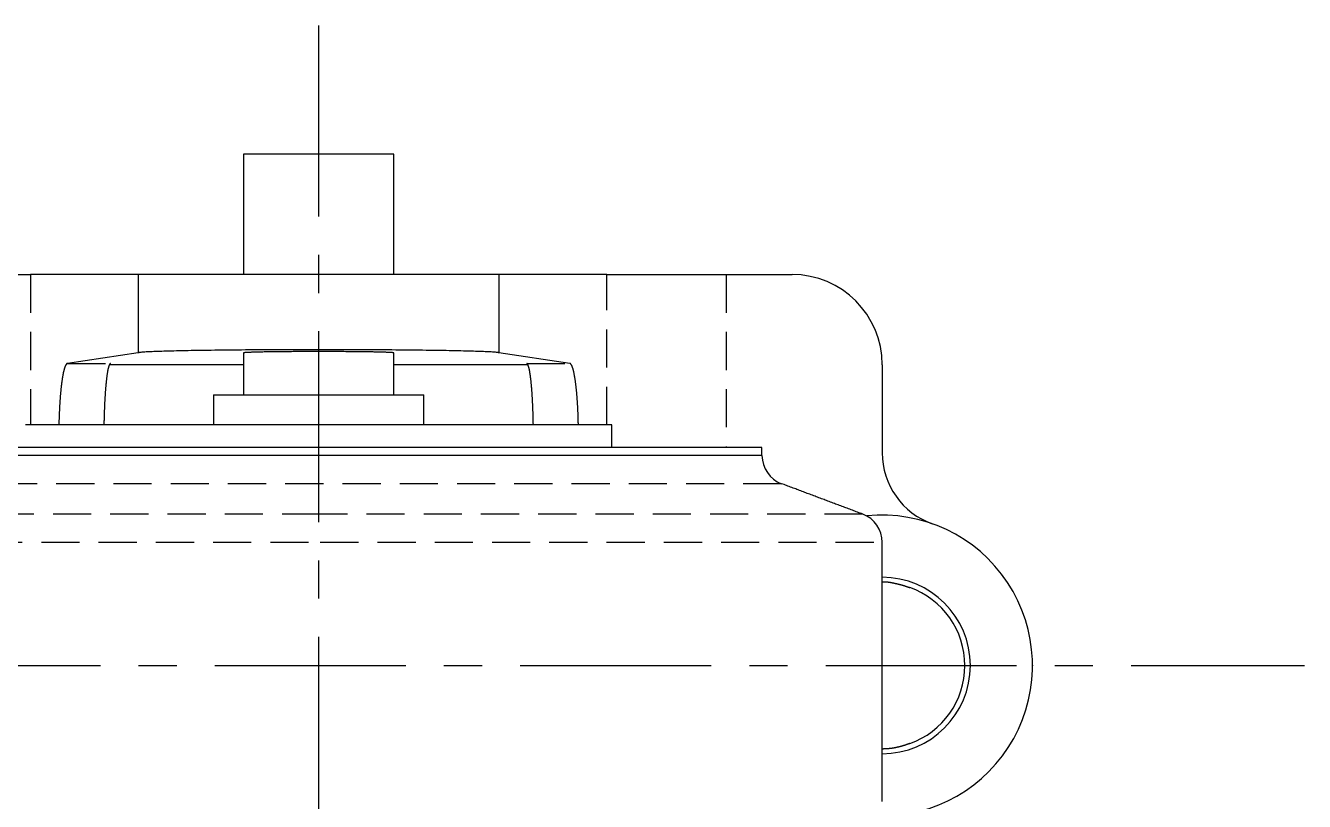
# Model space of a CAD drawing. Extents: x 21 to 308, y 43 to 260.
# Drawn here: x 130.09 to 172.63, y 61.32 to 87.11 of the extents above; entities that cross this region are included whole.
import ezdxf

# ---------------------------------------------------------------- set-up
doc = ezdxf.new("R2010")
doc.units = 0
doc.header["$PDSIZE"] = -1
doc.linetypes.add('CENTER', pattern=[10.16, 6.35, -1.27, 1.27, -1.27])
doc.linetypes.add('HIDDEN', pattern=[1.905, 1.27, -0.635])
doc.layers.get('0').update_dxf_attribs({"linetype": 'CONTINUOUS'})
doc.layers.add('CENTER', color=1, linetype='CENTER')

msp = doc.modelspace()

# ---------------------------------------------------------------- linework, layer by layer
at = {"color": 7, "linetype": 'CONTINUOUS'}
for p, q in [((142.338, 82.838), (137.338, 82.838)), ((126.281, 78.838), (130.254, 78.838)), ((133.838, 78.838), (130.254, 78.838)), ((133.838, 78.838), (133.838, 76.232)), ((145.838, 78.838), (133.838, 78.838)), ((145.838, 78.838), (145.838, 76.232)), ((149.423, 78.838), (145.838, 78.838)), ((149.423, 78.838), (153.395, 78.838)), ((153.395, 78.838), (155.588, 78.838)), ((133.838, 76.232), (131.48, 75.881)), ((148.196, 75.881), (145.838, 76.232)), ((137.338, 75.838), (132.875, 75.838)), ((146.802, 75.838), (142.338, 75.838)), ((158.588, 75.838), (158.588, 72.909)), ((136.338, 74.838), (139.838, 74.838)), ((139.838, 74.838), (143.338, 74.838)), ((149.588, 73.838), (130.088, 73.838)), ((154.588, 73.088), (125.088, 73.088)), ((154.588, 72.821), (125.088, 72.821))]:
    msp.add_line(p, q, dxfattribs=at)
at = {"color": 3, "linetype": 'HIDDEN'}
for p, q in [((130.254, 78.838), (130.254, 73.838)), ((149.423, 73.838), (149.423, 78.838)), ((153.395, 78.838), (153.395, 73.088)), ((131.48, 75.881), (132.913, 75.881)), ((146.764, 75.881), (148.196, 75.881)), ((155.237, 71.885), (124.439, 71.885)), ((139.891, 70.872), (121.737, 70.872)), ((157.939, 70.872), (139.891, 70.872)), ((121.088, 69.935), (139.893, 69.935)), ((139.893, 69.935), (158.588, 69.935))]:
    msp.add_line(p, q, dxfattribs=at)
at = {"color": 7}
for points in [[(137.338, 82.838, 0), (137.338, 82.774, 0), (137.338, 82.711, 0), (137.338, 82.647, 0), (137.338, 82.584, 0), (137.338, 82.52, 0), (137.338, 82.457, 0), (137.338, 82.393, 0), (137.338, 82.33, 0), (137.338, 82.266, 0), (137.338, 82.203, 0), (137.338, 82.139, 0), (137.338, 82.076, 0), (137.338, 82.012, 0), (137.338, 81.949, 0), (137.338, 81.885, 0), (137.338, 81.822, 0), (137.338, 81.758, 0), (137.338, 81.695, 0), (137.338, 81.631, 0), (137.338, 81.568, 0), (137.338, 81.504, 0), (137.338, 81.441, 0), (137.338, 81.377, 0), (137.338, 81.314, 0), (137.338, 81.25, 0), (137.338, 81.187, 0), (137.338, 81.123, 0), (137.338, 81.06, 0), (137.338, 80.996, 0), (137.338, 80.933, 0), (137.338, 80.869, 0), (137.338, 80.806, 0), (137.338, 80.742, 0), (137.338, 80.679, 0), (137.338, 80.615, 0), (137.338, 80.552, 0), (137.338, 80.488, 0), (137.338, 80.425, 0), (137.338, 80.361, 0), (137.338, 80.298, 0), (137.338, 80.234, 0), (137.338, 80.171, 0), (137.338, 80.107, 0), (137.338, 80.044, 0), (137.338, 79.98, 0), (137.338, 79.917, 0), (137.338, 79.853, 0), (137.338, 79.79, 0), (137.338, 79.727, 0), (137.338, 79.663, 0), (137.338, 79.6, 0), (137.338, 79.536, 0), (137.338, 79.472, 0), (137.338, 79.409, 0), (137.338, 79.346, 0), (137.338, 79.282, 0), (137.338, 79.219, 0), (137.338, 79.155, 0), (137.338, 79.091, 0), (137.338, 79.028, 0), (137.338, 78.965, 0), (137.338, 78.901, 0), (137.338, 78.838, 0)], [(142.338, 78.838, 0), (142.338, 78.901, 0), (142.338, 78.965, 0), (142.338, 79.028, 0), (142.338, 79.091, 0), (142.338, 79.155, 0), (142.338, 79.219, 0), (142.338, 79.282, 0), (142.338, 79.346, 0), (142.338, 79.409, 0), (142.338, 79.472, 0), (142.338, 79.536, 0), (142.338, 79.6, 0), (142.338, 79.663, 0), (142.338, 79.727, 0), (142.338, 79.79, 0), (142.338, 79.853, 0), (142.338, 79.917, 0), (142.338, 79.98, 0), (142.338, 80.044, 0), (142.338, 80.107, 0), (142.338, 80.171, 0), (142.338, 80.234, 0), (142.338, 80.298, 0), (142.338, 80.361, 0), (142.338, 80.425, 0), (142.338, 80.488, 0), (142.338, 80.552, 0), (142.338, 80.615, 0), (142.338, 80.679, 0), (142.338, 80.742, 0), (142.338, 80.806, 0), (142.338, 80.869, 0), (142.338, 80.933, 0), (142.338, 80.996, 0), (142.338, 81.06, 0), (142.338, 81.123, 0), (142.338, 81.187, 0), (142.338, 81.25, 0), (142.338, 81.314, 0), (142.338, 81.377, 0), (142.338, 81.441, 0), (142.338, 81.504, 0), (142.338, 81.568, 0), (142.338, 81.631, 0), (142.338, 81.695, 0), (142.338, 81.758, 0), (142.338, 81.822, 0), (142.338, 81.885, 0), (142.338, 81.949, 0), (142.338, 82.012, 0), (142.338, 82.076, 0), (142.338, 82.139, 0), (142.338, 82.203, 0), (142.338, 82.266, 0), (142.338, 82.33, 0), (142.338, 82.393, 0), (142.338, 82.457, 0), (142.338, 82.52, 0), (142.338, 82.584, 0), (142.338, 82.647, 0), (142.338, 82.711, 0), (142.338, 82.774, 0), (142.338, 82.838, 0)], [(137.338, 76.232, 0), (137.338, 76.21, 0), (137.338, 76.188, 0), (137.338, 76.166, 0), (137.338, 76.144, 0), (137.338, 76.122, 0), (137.338, 76.1, 0), (137.338, 76.077, 0), (137.338, 76.055, 0), (137.338, 76.033, 0), (137.338, 76.011, 0), (137.338, 75.989, 0), (137.338, 75.967, 0), (137.338, 75.945, 0), (137.338, 75.922, 0), (137.338, 75.9, 0), (137.338, 75.878, 0), (137.338, 75.856, 0), (137.338, 75.834, 0), (137.338, 75.812, 0), (137.338, 75.79, 0), (137.338, 75.767, 0), (137.338, 75.745, 0), (137.338, 75.723, 0), (137.338, 75.701, 0), (137.338, 75.679, 0), (137.338, 75.657, 0), (137.338, 75.635, 0), (137.338, 75.612, 0), (137.338, 75.59, 0), (137.338, 75.568, 0), (137.338, 75.546, 0), (137.338, 75.524, 0), (137.338, 75.502, 0), (137.338, 75.48, 0), (137.338, 75.457, 0), (137.338, 75.435, 0), (137.338, 75.413, 0), (137.338, 75.391, 0), (137.338, 75.369, 0), (137.338, 75.347, 0), (137.338, 75.325, 0), (137.338, 75.302, 0), (137.338, 75.28, 0), (137.338, 75.258, 0), (137.338, 75.236, 0), (137.338, 75.214, 0), (137.338, 75.192, 0), (137.338, 75.17, 0), (137.338, 75.147, 0), (137.338, 75.125, 0), (137.338, 75.103, 0), (137.338, 75.081, 0), (137.338, 75.059, 0), (137.338, 75.037, 0), (137.338, 75.015, 0), (137.338, 74.993, 0), (137.338, 74.97, 0), (137.338, 74.948, 0), (137.338, 74.926, 0), (137.338, 74.904, 0), (137.338, 74.882, 0), (137.338, 74.86, 0), (137.338, 74.838, 0)], [(142.338, 74.838, 0), (142.338, 74.86, 0), (142.338, 74.882, 0), (142.338, 74.904, 0), (142.338, 74.926, 0), (142.338, 74.948, 0), (142.338, 74.97, 0), (142.338, 74.993, 0), (142.338, 75.015, 0), (142.338, 75.037, 0), (142.338, 75.059, 0), (142.338, 75.081, 0), (142.338, 75.103, 0), (142.338, 75.125, 0), (142.338, 75.147, 0), (142.338, 75.17, 0), (142.338, 75.192, 0), (142.338, 75.214, 0), (142.338, 75.236, 0), (142.338, 75.258, 0), (142.338, 75.28, 0), (142.338, 75.302, 0), (142.338, 75.325, 0), (142.338, 75.347, 0), (142.338, 75.369, 0), (142.338, 75.391, 0), (142.338, 75.413, 0), (142.338, 75.435, 0), (142.338, 75.457, 0), (142.338, 75.48, 0), (142.338, 75.502, 0), (142.338, 75.524, 0), (142.338, 75.546, 0), (142.338, 75.568, 0), (142.338, 75.59, 0), (142.338, 75.612, 0), (142.338, 75.635, 0), (142.338, 75.657, 0), (142.338, 75.679, 0), (142.338, 75.701, 0), (142.338, 75.723, 0), (142.338, 75.745, 0), (142.338, 75.767, 0), (142.338, 75.79, 0), (142.338, 75.812, 0), (142.338, 75.834, 0), (142.338, 75.856, 0), (142.338, 75.878, 0), (142.338, 75.9, 0), (142.338, 75.922, 0), (142.338, 75.945, 0), (142.338, 75.967, 0), (142.338, 75.989, 0), (142.338, 76.011, 0), (142.338, 76.033, 0), (142.338, 76.055, 0), (142.338, 76.077, 0), (142.338, 76.1, 0), (142.338, 76.122, 0), (142.338, 76.144, 0), (142.338, 76.166, 0), (142.338, 76.188, 0), (142.338, 76.21, 0), (142.338, 76.232, 0)], [(136.338, 74.838, 0), (136.338, 74.822, 0), (136.338, 74.806, 0), (136.338, 74.79, 0), (136.338, 74.774, 0), (136.338, 74.758, 0), (136.338, 74.742, 0), (136.338, 74.727, 0), (136.338, 74.711, 0), (136.338, 74.695, 0), (136.338, 74.679, 0), (136.338, 74.663, 0), (136.338, 74.647, 0), (136.338, 74.631, 0), (136.338, 74.615, 0), (136.338, 74.6, 0), (136.338, 74.584, 0), (136.338, 74.568, 0), (136.338, 74.552, 0), (136.338, 74.536, 0), (136.338, 74.52, 0), (136.338, 74.504, 0), (136.338, 74.488, 0), (136.338, 74.472, 0), (136.338, 74.457, 0), (136.338, 74.441, 0), (136.338, 74.425, 0), (136.338, 74.409, 0), (136.338, 74.393, 0), (136.338, 74.377, 0), (136.338, 74.361, 0), (136.338, 74.346, 0), (136.338, 74.33, 0), (136.338, 74.314, 0), (136.338, 74.298, 0), (136.338, 74.282, 0), (136.338, 74.266, 0), (136.338, 74.25, 0), (136.338, 74.234, 0), (136.338, 74.219, 0), (136.338, 74.203, 0), (136.338, 74.187, 0), (136.338, 74.171, 0), (136.338, 74.155, 0), (136.338, 74.139, 0), (136.338, 74.123, 0), (136.338, 74.107, 0), (136.338, 74.091, 0), (136.338, 74.076, 0), (136.338, 74.06, 0), (136.338, 74.044, 0), (136.338, 74.028, 0), (136.338, 74.012, 0), (136.338, 73.996, 0), (136.338, 73.98, 0), (136.338, 73.965, 0), (136.338, 73.949, 0), (136.338, 73.933, 0), (136.338, 73.917, 0), (136.338, 73.901, 0), (136.338, 73.885, 0), (136.338, 73.869, 0), (136.338, 73.853, 0), (136.338, 73.838, 0)], [(143.338, 73.838, 0), (143.338, 73.853, 0), (143.338, 73.869, 0), (143.338, 73.885, 0), (143.338, 73.901, 0), (143.338, 73.917, 0), (143.338, 73.933, 0), (143.338, 73.949, 0), (143.338, 73.965, 0), (143.338, 73.98, 0), (143.338, 73.996, 0), (143.338, 74.012, 0), (143.338, 74.028, 0), (143.338, 74.044, 0), (143.338, 74.06, 0), (143.338, 74.076, 0), (143.338, 74.091, 0), (143.338, 74.107, 0), (143.338, 74.123, 0), (143.338, 74.139, 0), (143.338, 74.155, 0), (143.338, 74.171, 0), (143.338, 74.187, 0), (143.338, 74.203, 0), (143.338, 74.219, 0), (143.338, 74.234, 0), (143.338, 74.25, 0), (143.338, 74.266, 0), (143.338, 74.282, 0), (143.338, 74.298, 0), (143.338, 74.314, 0), (143.338, 74.33, 0), (143.338, 74.346, 0), (143.338, 74.361, 0), (143.338, 74.377, 0), (143.338, 74.393, 0), (143.338, 74.409, 0), (143.338, 74.425, 0), (143.338, 74.441, 0), (143.338, 74.457, 0), (143.338, 74.472, 0), (143.338, 74.488, 0), (143.338, 74.504, 0), (143.338, 74.52, 0), (143.338, 74.536, 0), (143.338, 74.552, 0), (143.338, 74.568, 0), (143.338, 74.584, 0), (143.338, 74.6, 0), (143.338, 74.615, 0), (143.338, 74.631, 0), (143.338, 74.647, 0), (143.338, 74.663, 0), (143.338, 74.679, 0), (143.338, 74.695, 0), (143.338, 74.711, 0), (143.338, 74.727, 0), (143.338, 74.742, 0), (143.338, 74.758, 0), (143.338, 74.774, 0), (143.338, 74.79, 0), (143.338, 74.806, 0), (143.338, 74.822, 0), (143.338, 74.838, 0)], [(149.588, 73.088, 0), (149.588, 73.1, 0), (149.588, 73.111, 0), (149.588, 73.123, 0), (149.588, 73.135, 0), (149.588, 73.147, 0), (149.588, 73.159, 0), (149.588, 73.171, 0), (149.588, 73.183, 0), (149.588, 73.195, 0), (149.588, 73.207, 0), (149.588, 73.219, 0), (149.588, 73.23, 0), (149.588, 73.242, 0), (149.588, 73.254, 0), (149.588, 73.266, 0), (149.588, 73.278, 0), (149.588, 73.29, 0), (149.588, 73.302, 0), (149.588, 73.314, 0), (149.588, 73.326, 0), (149.588, 73.338, 0), (149.588, 73.35, 0), (149.588, 73.361, 0), (149.588, 73.373, 0), (149.588, 73.385, 0), (149.588, 73.397, 0), (149.588, 73.409, 0), (149.588, 73.421, 0), (149.588, 73.433, 0), (149.588, 73.445, 0), (149.588, 73.457, 0), (149.588, 73.469, 0), (149.588, 73.48, 0), (149.588, 73.492, 0), (149.588, 73.504, 0), (149.588, 73.516, 0), (149.588, 73.528, 0), (149.588, 73.54, 0), (149.588, 73.552, 0), (149.588, 73.564, 0), (149.588, 73.576, 0), (149.588, 73.588, 0), (149.588, 73.6, 0), (149.588, 73.611, 0), (149.588, 73.623, 0), (149.588, 73.635, 0), (149.588, 73.647, 0), (149.588, 73.659, 0), (149.588, 73.671, 0), (149.588, 73.683, 0), (149.588, 73.695, 0), (149.588, 73.707, 0), (149.588, 73.719, 0), (149.588, 73.73, 0), (149.588, 73.742, 0), (149.588, 73.754, 0), (149.588, 73.766, 0), (149.588, 73.778, 0), (149.588, 73.79, 0), (149.588, 73.802, 0), (149.588, 73.814, 0), (149.588, 73.826, 0), (149.588, 73.838, 0)], [(154.588, 72.821, 0), (154.588, 72.826, 0), (154.588, 72.83, 0), (154.588, 72.834, 0), (154.588, 72.838, 0), (154.588, 72.842, 0), (154.588, 72.847, 0), (154.588, 72.851, 0), (154.588, 72.855, 0), (154.588, 72.859, 0), (154.588, 72.864, 0), (154.588, 72.868, 0), (154.588, 72.872, 0), (154.588, 72.876, 0), (154.588, 72.88, 0), (154.588, 72.885, 0), (154.588, 72.889, 0), (154.588, 72.893, 0), (154.588, 72.897, 0), (154.588, 72.902, 0), (154.588, 72.906, 0), (154.588, 72.91, 0), (154.588, 72.914, 0), (154.588, 72.918, 0), (154.588, 72.923, 0), (154.588, 72.927, 0), (154.588, 72.931, 0), (154.588, 72.935, 0), (154.588, 72.94, 0), (154.588, 72.944, 0), (154.588, 72.948, 0), (154.588, 72.952, 0), (154.588, 72.957, 0), (154.588, 72.961, 0), (154.588, 72.965, 0), (154.588, 72.969, 0), (154.588, 72.973, 0), (154.588, 72.978, 0), (154.588, 72.982, 0), (154.588, 72.986, 0), (154.588, 72.99, 0), (154.588, 72.995, 0), (154.588, 72.999, 0), (154.588, 73.003, 0), (154.588, 73.007, 0), (154.588, 73.011, 0), (154.588, 73.016, 0), (154.588, 73.02, 0), (154.588, 73.024, 0), (154.588, 73.028, 0), (154.588, 73.033, 0), (154.588, 73.037, 0), (154.588, 73.041, 0), (154.588, 73.045, 0), (154.588, 73.049, 0), (154.588, 73.054, 0), (154.588, 73.058, 0), (154.588, 73.062, 0), (154.588, 73.066, 0), (154.588, 73.071, 0), (154.588, 73.075, 0), (154.588, 73.079, 0), (154.588, 73.083, 0), (154.588, 73.088, 0)], [(157.939, 70.872, 0), (157.896, 70.888, 0), (157.853, 70.904, 0), (157.811, 70.92, 0), (157.768, 70.936, 0), (157.725, 70.952, 0), (157.682, 70.968, 0), (157.639, 70.984, 0), (157.596, 71, 0), (157.553, 71.016, 0), (157.51, 71.032, 0), (157.467, 71.049, 0), (157.425, 71.065, 0), (157.382, 71.081, 0), (157.339, 71.097, 0), (157.296, 71.113, 0), (157.253, 71.129, 0), (157.21, 71.145, 0), (157.167, 71.161, 0), (157.124, 71.177, 0), (157.081, 71.193, 0), (157.039, 71.209, 0), (156.996, 71.225, 0), (156.953, 71.242, 0), (156.91, 71.258, 0), (156.867, 71.274, 0), (156.824, 71.29, 0), (156.781, 71.306, 0), (156.738, 71.322, 0), (156.695, 71.338, 0), (156.652, 71.354, 0), (156.61, 71.37, 0), (156.567, 71.386, 0), (156.524, 71.402, 0), (156.481, 71.418, 0), (156.438, 71.435, 0), (156.395, 71.451, 0), (156.352, 71.467, 0), (156.309, 71.483, 0), (156.266, 71.499, 0), (156.224, 71.515, 0), (156.181, 71.531, 0), (156.138, 71.547, 0), (156.095, 71.563, 0), (156.052, 71.579, 0), (156.009, 71.595, 0), (155.966, 71.612, 0), (155.923, 71.628, 0), (155.88, 71.644, 0), (155.838, 71.66, 0), (155.795, 71.676, 0), (155.752, 71.692, 0), (155.709, 71.708, 0), (155.666, 71.724, 0), (155.623, 71.74, 0), (155.58, 71.756, 0), (155.537, 71.772, 0), (155.494, 71.788, 0), (155.451, 71.805, 0), (155.409, 71.821, 0), (155.366, 71.837, 0), (155.323, 71.853, 0), (155.28, 71.869, 0), (155.237, 71.885, 0)], [(158.588, 61.321, 0), (158.588, 61.458, 0), (158.588, 61.595, 0), (158.588, 61.731, 0), (158.588, 61.868, 0), (158.588, 62.005, 0), (158.588, 62.142, 0), (158.588, 62.278, 0), (158.588, 62.415, 0), (158.588, 62.552, 0), (158.588, 62.689, 0), (158.588, 62.825, 0), (158.588, 62.962, 0), (158.588, 63.099, 0), (158.588, 63.236, 0), (158.588, 63.372, 0), (158.588, 63.509, 0), (158.588, 63.646, 0), (158.588, 63.782, 0), (158.588, 63.919, 0), (158.588, 64.056, 0), (158.588, 64.193, 0), (158.588, 64.329, 0), (158.588, 64.466, 0), (158.588, 64.603, 0), (158.588, 64.74, 0), (158.588, 64.876, 0), (158.588, 65.013, 0), (158.588, 65.15, 0), (158.588, 65.287, 0), (158.588, 65.423, 0), (158.588, 65.56, 0), (158.588, 65.697, 0), (158.588, 65.833, 0), (158.588, 65.97, 0), (158.588, 66.107, 0), (158.588, 66.244, 0), (158.588, 66.38, 0), (158.588, 66.517, 0), (158.588, 66.654, 0), (158.588, 66.79, 0), (158.588, 66.927, 0), (158.588, 67.064, 0), (158.588, 67.201, 0), (158.588, 67.337, 0), (158.588, 67.474, 0), (158.588, 67.611, 0), (158.588, 67.748, 0), (158.588, 67.884, 0), (158.588, 68.021, 0), (158.588, 68.158, 0), (158.588, 68.294, 0), (158.588, 68.431, 0), (158.588, 68.568, 0), (158.588, 68.705, 0), (158.588, 68.841, 0), (158.588, 68.978, 0), (158.588, 69.115, 0), (158.588, 69.252, 0), (158.588, 69.388, 0), (158.588, 69.525, 0), (158.588, 69.662, 0), (158.588, 69.799, 0), (158.588, 69.935, 0)], [(158.588, 68.62, 0), (158.591, 68.62, 0), (158.595, 68.62, 0), (158.598, 68.621, 0), (158.601, 68.621, 0), (158.604, 68.621, 0), (158.607, 68.621, 0), (158.61, 68.621, 0), (158.613, 68.622, 0), (158.617, 68.622, 0), (158.62, 68.622, 0), (158.623, 68.622, 0), (158.626, 68.622, 0), (158.629, 68.623, 0), (158.632, 68.623, 0), (158.635, 68.623, 0), (158.638, 68.623, 0), (158.642, 68.623, 0), (158.645, 68.623, 0), (158.648, 68.623, 0), (158.651, 68.623, 0), (158.654, 68.623, 0), (158.657, 68.623, 0), (158.66, 68.623, 0), (158.663, 68.623, 0), (158.666, 68.623, 0), (158.669, 68.623, 0), (158.672, 68.623, 0), (158.675, 68.623, 0), (158.678, 68.623, 0), (158.681, 68.623, 0), (158.684, 68.623, 0), (158.688, 68.623, 0), (158.691, 68.623, 0), (158.694, 68.623, 0), (158.697, 68.623, 0), (158.7, 68.623, 0), (158.703, 68.622, 0), (158.706, 68.622, 0), (158.709, 68.622, 0), (158.712, 68.622, 0), (158.715, 68.622, 0), (158.718, 68.622, 0), (158.721, 68.621, 0), (158.724, 68.621, 0), (158.727, 68.621, 0), (158.73, 68.621, 0), (158.733, 68.621, 0), (158.736, 68.621, 0), (158.739, 68.62, 0), (158.742, 68.62, 0), (158.745, 68.62, 0), (158.747, 68.62, 0), (158.75, 68.619, 0), (158.753, 68.619, 0), (158.756, 68.619, 0), (158.759, 68.619, 0), (158.762, 68.618, 0), (158.765, 68.618, 0), (158.768, 68.618, 0), (158.771, 68.617, 0), (158.774, 68.617, 0), (158.777, 68.617, 0), (158.78, 68.617, 0), (158.783, 68.616, 0), (158.786, 68.616, 0), (158.789, 68.615, 0), (158.792, 68.615, 0), (158.794, 68.615, 0), (158.797, 68.614, 0), (158.8, 68.614, 0), (158.803, 68.614, 0), (158.806, 68.613, 0), (158.809, 68.613, 0), (158.812, 68.612, 0), (158.815, 68.612, 0), (158.818, 68.612, 0), (158.821, 68.611, 0), (158.823, 68.611, 0), (158.826, 68.61, 0), (158.829, 68.61, 0), (158.832, 68.609, 0), (158.835, 68.609, 0), (158.838, 68.609, 0), (158.841, 68.608, 0), (158.844, 68.608, 0), (158.846, 68.607, 0), (158.849, 68.607, 0), (158.852, 68.606, 0), (158.855, 68.606, 0), (158.858, 68.605, 0), (158.861, 68.605, 0), (158.864, 68.604, 0), (158.866, 68.604, 0), (158.869, 68.603, 0), (158.872, 68.603, 0), (158.875, 68.602, 0), (158.878, 68.602, 0), (158.881, 68.601, 0), (158.884, 68.601, 0), (158.886, 68.6, 0), (158.889, 68.6, 0), (158.892, 68.599, 0), (158.895, 68.599, 0), (158.898, 68.598, 0), (158.901, 68.597, 0), (158.903, 68.597, 0), (158.906, 68.596, 0), (158.909, 68.596, 0), (158.912, 68.595, 0), (158.915, 68.595, 0), (158.918, 68.594, 0), (158.92, 68.593, 0), (158.923, 68.593, 0), (158.926, 68.592, 0), (158.929, 68.592, 0), (158.932, 68.591, 0), (158.934, 68.591, 0), (158.937, 68.59, 0), (158.94, 68.589, 0), (158.943, 68.589, 0), (158.946, 68.588, 0), (158.949, 68.587, 0), (158.951, 68.587, 0), (158.954, 68.586, 0), (158.957, 68.586, 0), (158.96, 68.585, 0), (158.963, 68.584, 0), (158.965, 68.584, 0), (158.968, 68.583, 0), (158.971, 68.582, 0), (158.974, 68.582, 0), (158.977, 68.581, 0), (158.979, 68.581, 0), (158.982, 68.58, 0), (158.985, 68.579, 0), (158.988, 68.579, 0), (158.991, 68.578, 0), (158.993, 68.578, 0), (158.996, 68.577, 0), (158.999, 68.576, 0), (159.002, 68.576, 0), (159.005, 68.575, 0), (159.007, 68.574, 0), (159.01, 68.574, 0), (159.013, 68.573, 0), (159.016, 68.572, 0), (159.018, 68.572, 0), (159.021, 68.571, 0), (159.024, 68.57, 0), (159.027, 68.57, 0), (159.03, 68.569, 0), (159.032, 68.569, 0), (159.035, 68.568, 0), (159.038, 68.567, 0), (159.041, 68.567, 0), (159.044, 68.566, 0), (159.046, 68.565, 0), (159.049, 68.565, 0), (159.052, 68.564, 0), (159.055, 68.563, 0), (159.058, 68.563, 0), (159.06, 68.562, 0), (159.063, 68.561, 0), (159.066, 68.561, 0), (159.069, 68.56, 0), (159.072, 68.559, 0), (159.074, 68.559, 0), (159.077, 68.558, 0), (159.08, 68.558, 0), (159.083, 68.557, 0), (159.085, 68.556, 0), (159.088, 68.556, 0), (159.091, 68.555, 0), (159.094, 68.554, 0), (159.097, 68.554, 0), (159.099, 68.553, 0), (159.102, 68.552, 0), (159.105, 68.552, 0), (159.108, 68.551, 0), (159.111, 68.55, 0), (159.113, 68.55, 0), (159.116, 68.549, 0), (159.119, 68.548, 0), (159.122, 68.548, 0), (159.125, 68.547, 0), (159.127, 68.546, 0), (159.13, 68.546, 0), (159.133, 68.545, 0), (159.136, 68.544, 0), (159.138, 68.544, 0), (159.141, 68.543, 0), (159.144, 68.542, 0), (159.147, 68.542, 0), (159.15, 68.541, 0), (159.152, 68.54, 0), (159.155, 68.54, 0), (159.158, 68.539, 0), (159.161, 68.538, 0), (159.163, 68.538, 0), (159.166, 68.537, 0), (159.169, 68.536, 0), (159.172, 68.536, 0), (159.175, 68.535, 0), (159.177, 68.534, 0), (159.18, 68.534, 0), (159.183, 68.533, 0), (159.186, 68.532, 0), (159.189, 68.531, 0), (159.191, 68.531, 0), (159.194, 68.53, 0), (159.197, 68.529, 0), (159.2, 68.528, 0), (159.202, 68.528, 0), (159.205, 68.527, 0), (159.208, 68.526, 0), (159.211, 68.526, 0), (159.213, 68.525, 0), (159.216, 68.524, 0), (159.219, 68.523, 0), (159.222, 68.523, 0), (159.225, 68.522, 0), (159.227, 68.521, 0), (159.23, 68.52, 0), (159.233, 68.52, 0), (159.236, 68.519, 0), (159.238, 68.518, 0), (159.241, 68.517, 0), (159.244, 68.517, 0), (159.247, 68.516, 0), (159.249, 68.515, 0), (159.252, 68.514, 0), (159.255, 68.514, 0), (159.258, 68.513, 0), (159.26, 68.512, 0), (159.263, 68.511, 0), (159.266, 68.51, 0), (159.269, 68.51, 0), (159.271, 68.509, 0), (159.274, 68.508, 0), (159.277, 68.507, 0), (159.28, 68.507, 0), (159.283, 68.506, 0), (159.285, 68.505, 0), (159.288, 68.504, 0), (159.291, 68.503, 0), (159.294, 68.502, 0), (159.296, 68.501, 0), (159.299, 68.501, 0), (159.302, 68.5, 0), (159.305, 68.499, 0), (159.307, 68.498, 0), (159.31, 68.497, 0), (159.313, 68.496, 0), (159.315, 68.496, 0), (159.318, 68.495, 0), (159.321, 68.494, 0), (159.324, 68.493, 0), (159.326, 68.492, 0), (159.329, 68.491, 0), (159.332, 68.49, 0), (159.335, 68.49, 0), (159.338, 68.489, 0), (159.34, 68.488, 0), (159.343, 68.487, 0), (159.346, 68.486, 0), (159.349, 68.485, 0), (159.351, 68.484, 0), (159.354, 68.483, 0), (159.357, 68.482, 0), (159.36, 68.481, 0), (159.362, 68.48, 0), (159.365, 68.48, 0), (159.368, 68.478, 0), (159.371, 68.478, 0), (159.373, 68.477, 0), (159.376, 68.476, 0), (159.379, 68.475, 0), (159.382, 68.474, 0), (159.385, 68.473, 0), (159.387, 68.472, 0), (159.39, 68.471, 0), (159.393, 68.47, 0), (159.396, 68.469, 0), (159.399, 68.468, 0), (159.401, 68.467, 0), (159.404, 68.466, 0), (159.407, 68.465, 0), (159.41, 68.464, 0), (159.413, 68.463, 0), (159.415, 68.462, 0), (159.418, 68.461, 0), (159.421, 68.46, 0), (159.424, 68.459, 0), (159.427, 68.458, 0), (159.43, 68.457, 0), (159.433, 68.456, 0), (159.436, 68.455, 0), (159.439, 68.454, 0), (159.441, 68.453, 0), (159.444, 68.452, 0), (159.447, 68.451, 0), (159.45, 68.45, 0), (159.453, 68.449, 0), (159.457, 68.448, 0), (159.46, 68.447, 0), (159.463, 68.445, 0), (159.466, 68.444, 0), (159.469, 68.443, 0), (159.472, 68.442, 0), (159.475, 68.441, 0), (159.479, 68.44, 0), (159.482, 68.439, 0), (159.485, 68.437, 0), (159.488, 68.436, 0), (159.492, 68.435, 0), (159.495, 68.434, 0), (159.498, 68.433, 0), (159.501, 68.431, 0), (159.505, 68.43, 0)], [(159.505, 63.245, 0), (159.501, 63.243, 0), (159.497, 63.242, 0), (159.494, 63.241, 0), (159.49, 63.24, 0), (159.487, 63.238, 0), (159.483, 63.237, 0), (159.479, 63.236, 0), (159.476, 63.234, 0), (159.472, 63.233, 0), (159.469, 63.232, 0), (159.465, 63.231, 0), (159.462, 63.229, 0), (159.458, 63.228, 0), (159.455, 63.227, 0), (159.451, 63.226, 0), (159.448, 63.225, 0), (159.445, 63.223, 0), (159.441, 63.222, 0), (159.438, 63.221, 0), (159.435, 63.22, 0), (159.432, 63.219, 0), (159.429, 63.218, 0), (159.425, 63.217, 0), (159.422, 63.215, 0), (159.419, 63.214, 0), (159.416, 63.213, 0), (159.413, 63.212, 0), (159.41, 63.211, 0), (159.406, 63.21, 0), (159.403, 63.209, 0), (159.4, 63.208, 0), (159.397, 63.207, 0), (159.394, 63.206, 0), (159.391, 63.205, 0), (159.388, 63.203, 0), (159.385, 63.202, 0), (159.382, 63.201, 0), (159.379, 63.2, 0), (159.376, 63.199, 0), (159.372, 63.198, 0), (159.369, 63.197, 0), (159.366, 63.196, 0), (159.363, 63.195, 0), (159.36, 63.194, 0), (159.357, 63.193, 0), (159.354, 63.192, 0), (159.351, 63.191, 0), (159.348, 63.19, 0), (159.345, 63.189, 0), (159.342, 63.188, 0), (159.339, 63.187, 0), (159.336, 63.186, 0), (159.333, 63.185, 0), (159.33, 63.184, 0), (159.326, 63.183, 0), (159.323, 63.182, 0), (159.32, 63.181, 0), (159.317, 63.18, 0), (159.314, 63.179, 0), (159.311, 63.178, 0), (159.308, 63.177, 0), (159.305, 63.176, 0), (159.302, 63.175, 0), (159.299, 63.175, 0), (159.296, 63.174, 0), (159.293, 63.173, 0), (159.29, 63.172, 0), (159.287, 63.171, 0), (159.284, 63.17, 0), (159.281, 63.169, 0), (159.278, 63.168, 0), (159.275, 63.167, 0), (159.271, 63.166, 0), (159.268, 63.165, 0), (159.265, 63.164, 0), (159.262, 63.164, 0), (159.259, 63.163, 0), (159.256, 63.162, 0), (159.253, 63.161, 0), (159.25, 63.16, 0), (159.247, 63.159, 0), (159.244, 63.158, 0), (159.241, 63.157, 0), (159.238, 63.157, 0), (159.235, 63.156, 0), (159.232, 63.155, 0), (159.229, 63.154, 0), (159.226, 63.153, 0), (159.223, 63.152, 0), (159.22, 63.151, 0), (159.216, 63.151, 0), (159.213, 63.15, 0), (159.21, 63.149, 0), (159.207, 63.148, 0), (159.204, 63.147, 0), (159.201, 63.147, 0), (159.198, 63.146, 0), (159.195, 63.145, 0), (159.192, 63.144, 0), (159.189, 63.143, 0), (159.186, 63.142, 0), (159.183, 63.142, 0), (159.18, 63.141, 0), (159.177, 63.14, 0), (159.174, 63.139, 0), (159.171, 63.139, 0), (159.168, 63.138, 0), (159.164, 63.137, 0), (159.161, 63.136, 0), (159.158, 63.135, 0), (159.155, 63.135, 0), (159.152, 63.134, 0), (159.149, 63.133, 0), (159.146, 63.132, 0), (159.143, 63.132, 0), (159.14, 63.131, 0), (159.137, 63.13, 0), (159.134, 63.129, 0), (159.131, 63.129, 0), (159.128, 63.128, 0), (159.125, 63.127, 0), (159.121, 63.126, 0), (159.118, 63.126, 0), (159.115, 63.125, 0), (159.112, 63.124, 0), (159.109, 63.123, 0), (159.106, 63.123, 0), (159.103, 63.122, 0), (159.1, 63.121, 0), (159.097, 63.12, 0), (159.094, 63.12, 0), (159.091, 63.119, 0), (159.088, 63.118, 0), (159.084, 63.117, 0), (159.081, 63.117, 0), (159.078, 63.116, 0), (159.075, 63.115, 0), (159.072, 63.115, 0), (159.069, 63.114, 0), (159.066, 63.113, 0), (159.063, 63.113, 0), (159.06, 63.112, 0), (159.057, 63.111, 0), (159.053, 63.111, 0), (159.05, 63.11, 0), (159.047, 63.109, 0), (159.044, 63.109, 0), (159.041, 63.108, 0), (159.038, 63.107, 0), (159.035, 63.107, 0), (159.032, 63.106, 0), (159.029, 63.105, 0), (159.025, 63.105, 0), (159.022, 63.104, 0), (159.019, 63.103, 0), (159.016, 63.103, 0), (159.013, 63.102, 0), (159.01, 63.102, 0), (159.007, 63.101, 0), (159.004, 63.1, 0), (159, 63.1, 0), (158.997, 63.099, 0), (158.994, 63.099, 0), (158.991, 63.098, 0), (158.988, 63.097, 0), (158.985, 63.097, 0), (158.982, 63.096, 0), (158.978, 63.096, 0), (158.975, 63.095, 0), (158.972, 63.094, 0), (158.969, 63.094, 0), (158.966, 63.093, 0), (158.963, 63.093, 0), (158.959, 63.092, 0), (158.956, 63.092, 0), (158.953, 63.091, 0), (158.95, 63.091, 0), (158.947, 63.09, 0), (158.944, 63.09, 0), (158.94, 63.089, 0), (158.937, 63.089, 0), (158.934, 63.088, 0), (158.931, 63.088, 0), (158.928, 63.087, 0), (158.924, 63.087, 0), (158.921, 63.086, 0), (158.918, 63.086, 0), (158.915, 63.085, 0), (158.912, 63.085, 0), (158.908, 63.084, 0), (158.905, 63.084, 0), (158.902, 63.083, 0), (158.899, 63.083, 0), (158.896, 63.083, 0), (158.892, 63.082, 0), (158.889, 63.082, 0), (158.886, 63.081, 0), (158.883, 63.081, 0), (158.879, 63.081, 0), (158.876, 63.08, 0), (158.873, 63.08, 0), (158.87, 63.079, 0), (158.867, 63.079, 0), (158.863, 63.079, 0), (158.86, 63.078, 0), (158.857, 63.078, 0), (158.854, 63.078, 0), (158.85, 63.077, 0), (158.847, 63.077, 0), (158.844, 63.077, 0), (158.841, 63.076, 0), (158.837, 63.076, 0), (158.834, 63.075, 0), (158.831, 63.075, 0), (158.827, 63.075, 0), (158.824, 63.075, 0), (158.821, 63.074, 0), (158.818, 63.074, 0), (158.814, 63.074, 0), (158.811, 63.073, 0), (158.808, 63.073, 0), (158.805, 63.073, 0), (158.801, 63.073, 0), (158.798, 63.072, 0), (158.795, 63.072, 0), (158.791, 63.072, 0), (158.788, 63.072, 0), (158.785, 63.071, 0), (158.782, 63.071, 0), (158.778, 63.071, 0), (158.775, 63.071, 0), (158.772, 63.07, 0), (158.768, 63.07, 0), (158.765, 63.07, 0), (158.762, 63.07, 0), (158.758, 63.069, 0), (158.755, 63.069, 0), (158.752, 63.069, 0), (158.748, 63.069, 0), (158.745, 63.069, 0), (158.742, 63.069, 0), (158.738, 63.068, 0), (158.735, 63.068, 0), (158.732, 63.068, 0), (158.729, 63.068, 0), (158.725, 63.068, 0), (158.722, 63.067, 0), (158.719, 63.067, 0), (158.715, 63.067, 0), (158.712, 63.067, 0), (158.709, 63.067, 0), (158.705, 63.066, 0), (158.702, 63.066, 0), (158.699, 63.066, 0), (158.695, 63.066, 0), (158.692, 63.066, 0), (158.689, 63.066, 0), (158.685, 63.066, 0), (158.682, 63.066, 0), (158.679, 63.065, 0), (158.675, 63.065, 0), (158.672, 63.065, 0), (158.669, 63.065, 0), (158.665, 63.065, 0), (158.662, 63.065, 0), (158.658, 63.065, 0), (158.655, 63.064, 0), (158.652, 63.064, 0), (158.648, 63.064, 0), (158.645, 63.064, 0), (158.642, 63.064, 0), (158.638, 63.064, 0), (158.635, 63.064, 0), (158.632, 63.063, 0), (158.628, 63.063, 0), (158.625, 63.063, 0), (158.622, 63.063, 0), (158.618, 63.063, 0), (158.615, 63.063, 0), (158.612, 63.063, 0), (158.608, 63.063, 0), (158.605, 63.062, 0), (158.602, 63.062, 0), (158.598, 63.062, 0), (158.595, 63.062, 0), (158.592, 63.062, 0), (158.588, 63.062, 0)]]:
    msp.add_polyline3d(points, dxfattribs=at)
at = {"color": 7, "linetype": 'CONTINUOUS'}
for points in [[(145.838, 76.232, 0), (145.836, 76.235, 0), (145.831, 76.237, 0), (145.822, 76.24, 0), (145.809, 76.243, 0), (145.793, 76.245, 0), (145.773, 76.248, 0), (145.75, 76.25, 0), (145.723, 76.253, 0), (145.692, 76.255, 0), (145.658, 76.258, 0), (145.621, 76.26, 0), (145.58, 76.263, 0), (145.535, 76.265, 0), (145.487, 76.268, 0), (145.436, 76.27, 0), (145.381, 76.273, 0), (145.323, 76.275, 0), (145.262, 76.277, 0), (145.197, 76.28, 0), (145.13, 76.282, 0), (145.059, 76.284, 0), (144.985, 76.286, 0), (144.907, 76.289, 0), (144.827, 76.291, 0), (144.744, 76.293, 0), (144.657, 76.295, 0), (144.568, 76.297, 0), (144.476, 76.299, 0), (144.381, 76.301, 0), (144.284, 76.303, 0), (144.184, 76.305, 0), (144.081, 76.307, 0), (143.975, 76.308, 0), (143.868, 76.31, 0), (143.757, 76.312, 0), (143.645, 76.314, 0), (143.53, 76.315, 0), (143.412, 76.317, 0), (143.293, 76.318, 0), (143.172, 76.32, 0), (143.048, 76.321, 0), (142.923, 76.323, 0), (142.796, 76.324, 0), (142.667, 76.325, 0), (142.536, 76.326, 0), (142.403, 76.328, 0), (142.27, 76.329, 0), (142.134, 76.33, 0), (141.998, 76.331, 0), (141.859, 76.331, 0), (141.72, 76.332, 0), (141.58, 76.333, 0), (141.438, 76.334, 0), (141.296, 76.334, 0), (141.153, 76.335, 0), (141.009, 76.335, 0), (140.864, 76.336, 0), (140.719, 76.336, 0), (140.573, 76.337, 0), (140.426, 76.337, 0), (140.28, 76.337, 0), (140.133, 76.337, 0), (139.985, 76.338, 0), (139.838, 76.338, 0), (139.691, 76.338, 0), (139.544, 76.337, 0), (139.397, 76.337, 0), (139.25, 76.337, 0), (139.104, 76.337, 0), (138.958, 76.336, 0), (138.812, 76.336, 0), (138.668, 76.335, 0), (138.524, 76.335, 0), (138.38, 76.334, 0), (138.238, 76.334, 0), (138.096, 76.333, 0), (137.956, 76.332, 0), (137.817, 76.331, 0), (137.679, 76.331, 0), (137.542, 76.33, 0), (137.407, 76.329, 0), (137.273, 76.328, 0), (137.14, 76.326, 0), (137.01, 76.325, 0), (136.881, 76.324, 0), (136.754, 76.323, 0), (136.628, 76.321, 0), (136.505, 76.32, 0), (136.383, 76.318, 0), (136.264, 76.317, 0), (136.147, 76.315, 0), (136.032, 76.314, 0), (135.919, 76.312, 0), (135.809, 76.31, 0), (135.701, 76.308, 0), (135.596, 76.307, 0), (135.493, 76.305, 0), (135.392, 76.303, 0), (135.295, 76.301, 0), (135.2, 76.299, 0), (135.108, 76.297, 0), (135.019, 76.295, 0), (134.933, 76.293, 0), (134.849, 76.291, 0), (134.769, 76.289, 0), (134.692, 76.286, 0), (134.618, 76.284, 0), (134.547, 76.282, 0), (134.479, 76.28, 0), (134.414, 76.277, 0), (134.353, 76.275, 0), (134.295, 76.273, 0), (134.24, 76.27, 0), (134.189, 76.268, 0), (134.141, 76.265, 0), (134.097, 76.263, 0), (134.055, 76.26, 0), (134.018, 76.258, 0), (133.984, 76.255, 0), (133.953, 76.253, 0), (133.926, 76.25, 0), (133.903, 76.248, 0), (133.883, 76.245, 0), (133.867, 76.243, 0), (133.854, 76.24, 0), (133.845, 76.237, 0), (133.84, 76.235, 0), (133.838, 76.232, 0)], [(142.338, 76.232, 0), (142.337, 76.233, 0), (142.335, 76.234, 0), (142.331, 76.236, 0), (142.326, 76.237, 0), (142.319, 76.238, 0), (142.311, 76.239, 0), (142.301, 76.24, 0), (142.29, 76.241, 0), (142.277, 76.242, 0), (142.263, 76.243, 0), (142.248, 76.244, 0), (142.231, 76.245, 0), (142.212, 76.246, 0), (142.192, 76.247, 0), (142.171, 76.248, 0), (142.148, 76.249, 0), (142.124, 76.25, 0), (142.098, 76.251, 0), (142.071, 76.252, 0), (142.043, 76.253, 0), (142.013, 76.254, 0), (141.982, 76.255, 0), (141.95, 76.256, 0), (141.917, 76.257, 0), (141.882, 76.258, 0), (141.846, 76.258, 0), (141.809, 76.259, 0), (141.771, 76.26, 0), (141.731, 76.261, 0), (141.691, 76.262, 0), (141.649, 76.263, 0), (141.606, 76.263, 0), (141.562, 76.264, 0), (141.517, 76.265, 0), (141.471, 76.266, 0), (141.424, 76.266, 0), (141.376, 76.267, 0), (141.327, 76.267, 0), (141.278, 76.268, 0), (141.227, 76.269, 0), (141.176, 76.269, 0), (141.123, 76.27, 0), (141.07, 76.27, 0), (141.017, 76.271, 0), (140.962, 76.272, 0), (140.907, 76.272, 0), (140.851, 76.272, 0), (140.795, 76.273, 0), (140.738, 76.273, 0), (140.68, 76.274, 0), (140.622, 76.274, 0), (140.564, 76.274, 0), (140.505, 76.275, 0), (140.446, 76.275, 0), (140.386, 76.275, 0), (140.326, 76.275, 0), (140.266, 76.275, 0), (140.205, 76.276, 0), (140.144, 76.276, 0), (140.083, 76.276, 0), (140.022, 76.276, 0), (139.961, 76.276, 0), (139.9, 76.276, 0), (139.838, 76.276, 0), (139.777, 76.276, 0), (139.715, 76.276, 0), (139.654, 76.276, 0), (139.593, 76.276, 0), (139.532, 76.276, 0), (139.471, 76.276, 0), (139.411, 76.275, 0), (139.35, 76.275, 0), (139.29, 76.275, 0), (139.231, 76.275, 0), (139.171, 76.275, 0), (139.112, 76.274, 0), (139.054, 76.274, 0), (138.996, 76.274, 0), (138.938, 76.273, 0), (138.881, 76.273, 0), (138.825, 76.272, 0), (138.769, 76.272, 0), (138.714, 76.272, 0), (138.66, 76.271, 0), (138.606, 76.27, 0), (138.553, 76.27, 0), (138.501, 76.269, 0), (138.449, 76.269, 0), (138.399, 76.268, 0), (138.349, 76.267, 0), (138.3, 76.267, 0), (138.252, 76.266, 0), (138.205, 76.266, 0), (138.159, 76.265, 0), (138.114, 76.264, 0), (138.07, 76.263, 0), (138.028, 76.263, 0), (137.986, 76.262, 0), (137.945, 76.261, 0), (137.906, 76.26, 0), (137.867, 76.259, 0), (137.83, 76.258, 0), (137.794, 76.258, 0), (137.759, 76.257, 0), (137.726, 76.256, 0), (137.694, 76.255, 0), (137.663, 76.254, 0), (137.633, 76.253, 0), (137.605, 76.252, 0), (137.578, 76.251, 0), (137.553, 76.25, 0), (137.528, 76.249, 0), (137.506, 76.248, 0), (137.484, 76.247, 0), (137.464, 76.246, 0), (137.446, 76.245, 0), (137.429, 76.244, 0), (137.413, 76.243, 0), (137.399, 76.242, 0), (137.386, 76.241, 0), (137.375, 76.24, 0), (137.365, 76.239, 0), (137.357, 76.238, 0), (137.35, 76.237, 0), (137.345, 76.236, 0), (137.341, 76.234, 0), (137.339, 76.233, 0), (137.338, 76.232, 0)], [(131.48, 75.881, 0), (131.477, 75.88, 0), (131.474, 75.879, 0), (131.471, 75.878, 0), (131.467, 75.876, 0), (131.464, 75.875, 0), (131.461, 75.873, 0), (131.458, 75.87, 0), (131.455, 75.868, 0), (131.452, 75.865, 0), (131.449, 75.862, 0), (131.446, 75.858, 0), (131.442, 75.855, 0), (131.439, 75.85, 0), (131.436, 75.846, 0), (131.433, 75.841, 0), (131.43, 75.837, 0), (131.427, 75.832, 0), (131.424, 75.826, 0), (131.421, 75.82, 0), (131.418, 75.814, 0), (131.415, 75.808, 0), (131.412, 75.802, 0), (131.409, 75.795, 0), (131.406, 75.788, 0), (131.403, 75.78, 0), (131.399, 75.772, 0), (131.396, 75.765, 0), (131.393, 75.756, 0), (131.391, 75.748, 0), (131.388, 75.739, 0), (131.385, 75.73, 0), (131.382, 75.721, 0), (131.379, 75.711, 0), (131.376, 75.701, 0), (131.373, 75.691, 0), (131.37, 75.681, 0), (131.367, 75.67, 0), (131.364, 75.659, 0), (131.361, 75.648, 0), (131.358, 75.637, 0), (131.356, 75.625, 0), (131.353, 75.613, 0), (131.35, 75.601, 0), (131.347, 75.589, 0), (131.344, 75.576, 0), (131.342, 75.563, 0), (131.339, 75.55, 0), (131.336, 75.537, 0), (131.334, 75.523, 0), (131.331, 75.509, 0), (131.328, 75.495, 0), (131.326, 75.481, 0), (131.323, 75.466, 0), (131.32, 75.451, 0), (131.318, 75.436, 0), (131.315, 75.421, 0), (131.313, 75.405, 0), (131.31, 75.389, 0), (131.307, 75.373, 0), (131.305, 75.357, 0), (131.303, 75.34, 0), (131.3, 75.323, 0), (131.298, 75.306, 0), (131.295, 75.289, 0), (131.293, 75.272, 0), (131.29, 75.254, 0), (131.288, 75.237, 0), (131.286, 75.219, 0), (131.283, 75.2, 0), (131.281, 75.182, 0), (131.279, 75.163, 0), (131.277, 75.144, 0), (131.274, 75.125, 0), (131.272, 75.106, 0), (131.27, 75.087, 0), (131.268, 75.067, 0), (131.266, 75.047, 0), (131.264, 75.027, 0), (131.262, 75.007, 0), (131.26, 74.986, 0), (131.258, 74.966, 0), (131.256, 74.945, 0), (131.254, 74.924, 0), (131.252, 74.903, 0), (131.25, 74.882, 0), (131.248, 74.86, 0), (131.246, 74.838, 0), (131.244, 74.817, 0), (131.243, 74.795, 0), (131.241, 74.772, 0), (131.239, 74.75, 0), (131.237, 74.728, 0), (131.236, 74.705, 0), (131.234, 74.682, 0), (131.232, 74.659, 0), (131.231, 74.636, 0), (131.229, 74.613, 0), (131.228, 74.59, 0), (131.226, 74.566, 0), (131.225, 74.543, 0), (131.223, 74.519, 0), (131.222, 74.495, 0), (131.221, 74.471, 0), (131.219, 74.447, 0), (131.218, 74.423, 0), (131.217, 74.398, 0), (131.215, 74.374, 0), (131.214, 74.349, 0), (131.213, 74.324, 0), (131.212, 74.3, 0), (131.211, 74.275, 0), (131.209, 74.25, 0), (131.208, 74.225, 0), (131.207, 74.199, 0), (131.206, 74.174, 0), (131.205, 74.149, 0), (131.204, 74.123, 0), (131.203, 74.097, 0), (131.203, 74.072, 0), (131.202, 74.046, 0), (131.201, 74.02, 0), (131.2, 73.994, 0), (131.199, 73.968, 0), (131.199, 73.942, 0), (131.198, 73.916, 0), (131.197, 73.89, 0), (131.197, 73.864, 0), (131.196, 73.838, 0)], [(132.913, 75.881, 0), (132.91, 75.88, 0), (132.908, 75.879, 0), (132.905, 75.878, 0), (132.903, 75.876, 0), (132.901, 75.875, 0), (132.898, 75.873, 0), (132.896, 75.87, 0), (132.893, 75.868, 0), (132.891, 75.865, 0), (132.889, 75.862, 0), (132.886, 75.858, 0), (132.884, 75.855, 0), (132.881, 75.85, 0), (132.879, 75.846, 0), (132.877, 75.841, 0), (132.874, 75.837, 0), (132.872, 75.832, 0), (132.87, 75.826, 0), (132.867, 75.82, 0), (132.865, 75.814, 0), (132.862, 75.808, 0), (132.86, 75.802, 0), (132.858, 75.795, 0), (132.855, 75.788, 0), (132.853, 75.78, 0), (132.851, 75.772, 0), (132.849, 75.765, 0), (132.846, 75.756, 0), (132.844, 75.748, 0), (132.842, 75.739, 0), (132.839, 75.73, 0), (132.837, 75.721, 0), (132.835, 75.711, 0), (132.833, 75.701, 0), (132.83, 75.691, 0), (132.828, 75.681, 0), (132.826, 75.67, 0), (132.824, 75.659, 0), (132.822, 75.648, 0), (132.819, 75.637, 0), (132.817, 75.625, 0), (132.815, 75.613, 0), (132.813, 75.601, 0), (132.811, 75.589, 0), (132.809, 75.576, 0), (132.807, 75.563, 0), (132.804, 75.55, 0), (132.802, 75.537, 0), (132.8, 75.523, 0), (132.798, 75.509, 0), (132.796, 75.495, 0), (132.794, 75.481, 0), (132.792, 75.466, 0), (132.79, 75.451, 0), (132.788, 75.436, 0), (132.786, 75.421, 0), (132.784, 75.405, 0), (132.782, 75.389, 0), (132.78, 75.373, 0), (132.778, 75.357, 0), (132.777, 75.34, 0), (132.775, 75.323, 0), (132.773, 75.306, 0), (132.771, 75.289, 0), (132.769, 75.272, 0), (132.767, 75.254, 0), (132.765, 75.237, 0), (132.764, 75.219, 0), (132.762, 75.2, 0), (132.76, 75.182, 0), (132.758, 75.163, 0), (132.757, 75.144, 0), (132.755, 75.125, 0), (132.753, 75.106, 0), (132.752, 75.087, 0), (132.75, 75.067, 0), (132.748, 75.047, 0), (132.747, 75.027, 0), (132.745, 75.007, 0), (132.744, 74.986, 0), (132.742, 74.966, 0), (132.741, 74.945, 0), (132.739, 74.924, 0), (132.738, 74.903, 0), (132.736, 74.882, 0), (132.735, 74.86, 0), (132.733, 74.838, 0), (132.732, 74.817, 0), (132.731, 74.795, 0), (132.729, 74.772, 0), (132.728, 74.75, 0), (132.727, 74.728, 0), (132.725, 74.705, 0), (132.724, 74.682, 0), (132.723, 74.659, 0), (132.722, 74.636, 0), (132.72, 74.613, 0), (132.719, 74.59, 0), (132.718, 74.566, 0), (132.717, 74.543, 0), (132.716, 74.519, 0), (132.715, 74.495, 0), (132.714, 74.471, 0), (132.713, 74.447, 0), (132.712, 74.423, 0), (132.711, 74.398, 0), (132.71, 74.374, 0), (132.709, 74.349, 0), (132.708, 74.324, 0), (132.707, 74.3, 0), (132.706, 74.275, 0), (132.705, 74.25, 0), (132.704, 74.225, 0), (132.704, 74.199, 0), (132.703, 74.174, 0), (132.702, 74.149, 0), (132.701, 74.123, 0), (132.701, 74.097, 0), (132.7, 74.072, 0), (132.699, 74.046, 0), (132.699, 74.02, 0), (132.698, 73.994, 0), (132.697, 73.968, 0), (132.697, 73.942, 0), (132.696, 73.916, 0), (132.696, 73.89, 0), (132.695, 73.864, 0), (132.695, 73.838, 0)], [(146.981, 73.838, 0), (146.981, 73.864, 0), (146.98, 73.89, 0), (146.98, 73.916, 0), (146.979, 73.942, 0), (146.979, 73.968, 0), (146.978, 73.994, 0), (146.978, 74.02, 0), (146.977, 74.046, 0), (146.976, 74.072, 0), (146.976, 74.097, 0), (146.975, 74.123, 0), (146.974, 74.149, 0), (146.974, 74.174, 0), (146.973, 74.199, 0), (146.972, 74.225, 0), (146.971, 74.25, 0), (146.97, 74.275, 0), (146.969, 74.3, 0), (146.969, 74.324, 0), (146.968, 74.349, 0), (146.967, 74.374, 0), (146.966, 74.398, 0), (146.965, 74.423, 0), (146.964, 74.447, 0), (146.963, 74.471, 0), (146.962, 74.495, 0), (146.96, 74.519, 0), (146.959, 74.543, 0), (146.958, 74.566, 0), (146.957, 74.59, 0), (146.956, 74.613, 0), (146.955, 74.636, 0), (146.954, 74.659, 0), (146.952, 74.682, 0), (146.951, 74.705, 0), (146.95, 74.728, 0), (146.948, 74.75, 0), (146.947, 74.772, 0), (146.946, 74.795, 0), (146.944, 74.817, 0), (146.943, 74.838, 0), (146.942, 74.86, 0), (146.94, 74.882, 0), (146.939, 74.903, 0), (146.937, 74.924, 0), (146.936, 74.945, 0), (146.934, 74.966, 0), (146.933, 74.986, 0), (146.931, 75.007, 0), (146.929, 75.027, 0), (146.928, 75.047, 0), (146.926, 75.067, 0), (146.925, 75.087, 0), (146.923, 75.106, 0), (146.921, 75.125, 0), (146.92, 75.144, 0), (146.918, 75.163, 0), (146.916, 75.182, 0), (146.914, 75.2, 0), (146.913, 75.219, 0), (146.911, 75.237, 0), (146.909, 75.254, 0), (146.907, 75.272, 0), (146.905, 75.289, 0), (146.904, 75.306, 0), (146.902, 75.323, 0), (146.9, 75.34, 0), (146.898, 75.357, 0), (146.896, 75.373, 0), (146.894, 75.389, 0), (146.892, 75.405, 0), (146.89, 75.421, 0), (146.888, 75.436, 0), (146.886, 75.451, 0), (146.884, 75.466, 0), (146.882, 75.481, 0), (146.88, 75.495, 0), (146.878, 75.509, 0), (146.876, 75.523, 0), (146.874, 75.537, 0), (146.872, 75.55, 0), (146.87, 75.563, 0), (146.868, 75.576, 0), (146.866, 75.589, 0), (146.863, 75.601, 0), (146.861, 75.613, 0), (146.859, 75.625, 0), (146.857, 75.637, 0), (146.855, 75.648, 0), (146.853, 75.659, 0), (146.85, 75.67, 0), (146.848, 75.681, 0), (146.846, 75.691, 0), (146.844, 75.701, 0), (146.841, 75.711, 0), (146.839, 75.721, 0), (146.837, 75.73, 0), (146.835, 75.739, 0), (146.832, 75.748, 0), (146.83, 75.756, 0), (146.828, 75.765, 0), (146.825, 75.772, 0), (146.823, 75.78, 0), (146.821, 75.788, 0), (146.818, 75.795, 0), (146.816, 75.802, 0), (146.814, 75.808, 0), (146.811, 75.814, 0), (146.809, 75.82, 0), (146.807, 75.826, 0), (146.804, 75.832, 0), (146.802, 75.837, 0), (146.8, 75.841, 0), (146.797, 75.846, 0), (146.795, 75.85, 0), (146.793, 75.855, 0), (146.79, 75.858, 0), (146.788, 75.862, 0), (146.785, 75.865, 0), (146.783, 75.868, 0), (146.781, 75.87, 0), (146.778, 75.873, 0), (146.776, 75.875, 0), (146.773, 75.876, 0), (146.771, 75.878, 0), (146.768, 75.879, 0), (146.766, 75.88, 0), (146.764, 75.881, 0)], [(148.48, 73.838, 0), (148.48, 73.864, 0), (148.479, 73.89, 0), (148.478, 73.916, 0), (148.478, 73.942, 0), (148.477, 73.968, 0), (148.476, 73.994, 0), (148.475, 74.02, 0), (148.475, 74.046, 0), (148.474, 74.072, 0), (148.473, 74.097, 0), (148.472, 74.123, 0), (148.471, 74.149, 0), (148.47, 74.174, 0), (148.469, 74.199, 0), (148.468, 74.225, 0), (148.467, 74.25, 0), (148.466, 74.275, 0), (148.465, 74.3, 0), (148.463, 74.324, 0), (148.462, 74.349, 0), (148.461, 74.374, 0), (148.46, 74.398, 0), (148.458, 74.423, 0), (148.457, 74.447, 0), (148.456, 74.471, 0), (148.454, 74.495, 0), (148.453, 74.519, 0), (148.452, 74.543, 0), (148.45, 74.566, 0), (148.449, 74.59, 0), (148.447, 74.613, 0), (148.445, 74.636, 0), (148.444, 74.659, 0), (148.442, 74.682, 0), (148.441, 74.705, 0), (148.439, 74.728, 0), (148.437, 74.75, 0), (148.435, 74.772, 0), (148.434, 74.795, 0), (148.432, 74.817, 0), (148.43, 74.838, 0), (148.428, 74.86, 0), (148.426, 74.882, 0), (148.424, 74.903, 0), (148.423, 74.924, 0), (148.421, 74.945, 0), (148.419, 74.966, 0), (148.417, 74.986, 0), (148.415, 75.007, 0), (148.412, 75.027, 0), (148.41, 75.047, 0), (148.408, 75.067, 0), (148.406, 75.087, 0), (148.404, 75.106, 0), (148.402, 75.125, 0), (148.4, 75.144, 0), (148.397, 75.163, 0), (148.395, 75.182, 0), (148.393, 75.2, 0), (148.391, 75.219, 0), (148.388, 75.237, 0), (148.386, 75.254, 0), (148.383, 75.272, 0), (148.381, 75.289, 0), (148.379, 75.306, 0), (148.376, 75.323, 0), (148.374, 75.34, 0), (148.371, 75.357, 0), (148.369, 75.373, 0), (148.366, 75.389, 0), (148.364, 75.405, 0), (148.361, 75.421, 0), (148.359, 75.436, 0), (148.356, 75.451, 0), (148.353, 75.466, 0), (148.351, 75.481, 0), (148.348, 75.495, 0), (148.345, 75.509, 0), (148.343, 75.523, 0), (148.34, 75.537, 0), (148.337, 75.55, 0), (148.335, 75.563, 0), (148.332, 75.576, 0), (148.329, 75.589, 0), (148.326, 75.601, 0), (148.323, 75.613, 0), (148.321, 75.625, 0), (148.318, 75.637, 0), (148.315, 75.648, 0), (148.312, 75.659, 0), (148.309, 75.67, 0), (148.306, 75.681, 0), (148.303, 75.691, 0), (148.301, 75.701, 0), (148.298, 75.711, 0), (148.295, 75.721, 0), (148.292, 75.73, 0), (148.289, 75.739, 0), (148.286, 75.748, 0), (148.283, 75.756, 0), (148.28, 75.765, 0), (148.277, 75.772, 0), (148.274, 75.78, 0), (148.271, 75.788, 0), (148.268, 75.795, 0), (148.265, 75.802, 0), (148.262, 75.808, 0), (148.259, 75.814, 0), (148.256, 75.82, 0), (148.252, 75.826, 0), (148.249, 75.832, 0), (148.246, 75.837, 0), (148.243, 75.841, 0), (148.24, 75.846, 0), (148.237, 75.85, 0), (148.234, 75.855, 0), (148.231, 75.858, 0), (148.228, 75.862, 0), (148.225, 75.865, 0), (148.221, 75.868, 0), (148.218, 75.87, 0), (148.215, 75.873, 0), (148.212, 75.875, 0), (148.209, 75.876, 0), (148.206, 75.878, 0), (148.203, 75.879, 0), (148.199, 75.88, 0), (148.196, 75.881, 0)]]:
    msp.add_polyline3d(points, dxfattribs=at)
for centre, radius, start, end in [((155.588, 75.838), 3, 0, 90), ((155.588, 72.821), 1, 180, 249.444), ((161.088, 72.909), 2.5, 180, 250.5288), ((157.588, 69.935), 1, 0, 69.444), ((158.588, 65.838), 5, 268.5798, 95.9328), ((158.588, 65.838), 2.933, 0, 90), ((158.588, 65.838), 2.75, 289.4712, 70.5288), ((158.588, 65.838), 2.933, 270, 0)]:
    msp.add_arc(centre, radius, start, end, dxfattribs=at)
msp.add_point((163.588, 65.838), dxfattribs=at)
at = {"layer": 'CENTER', "color": 1, "linetype": 'CENTER'}
for p, q in [((139.838, 87.114), (139.838, 44.197)), ((105.908, 65.838), (172.635, 65.838))]:
    msp.add_line(p, q, dxfattribs=at)

doc.saveas('drawing.dxf')
